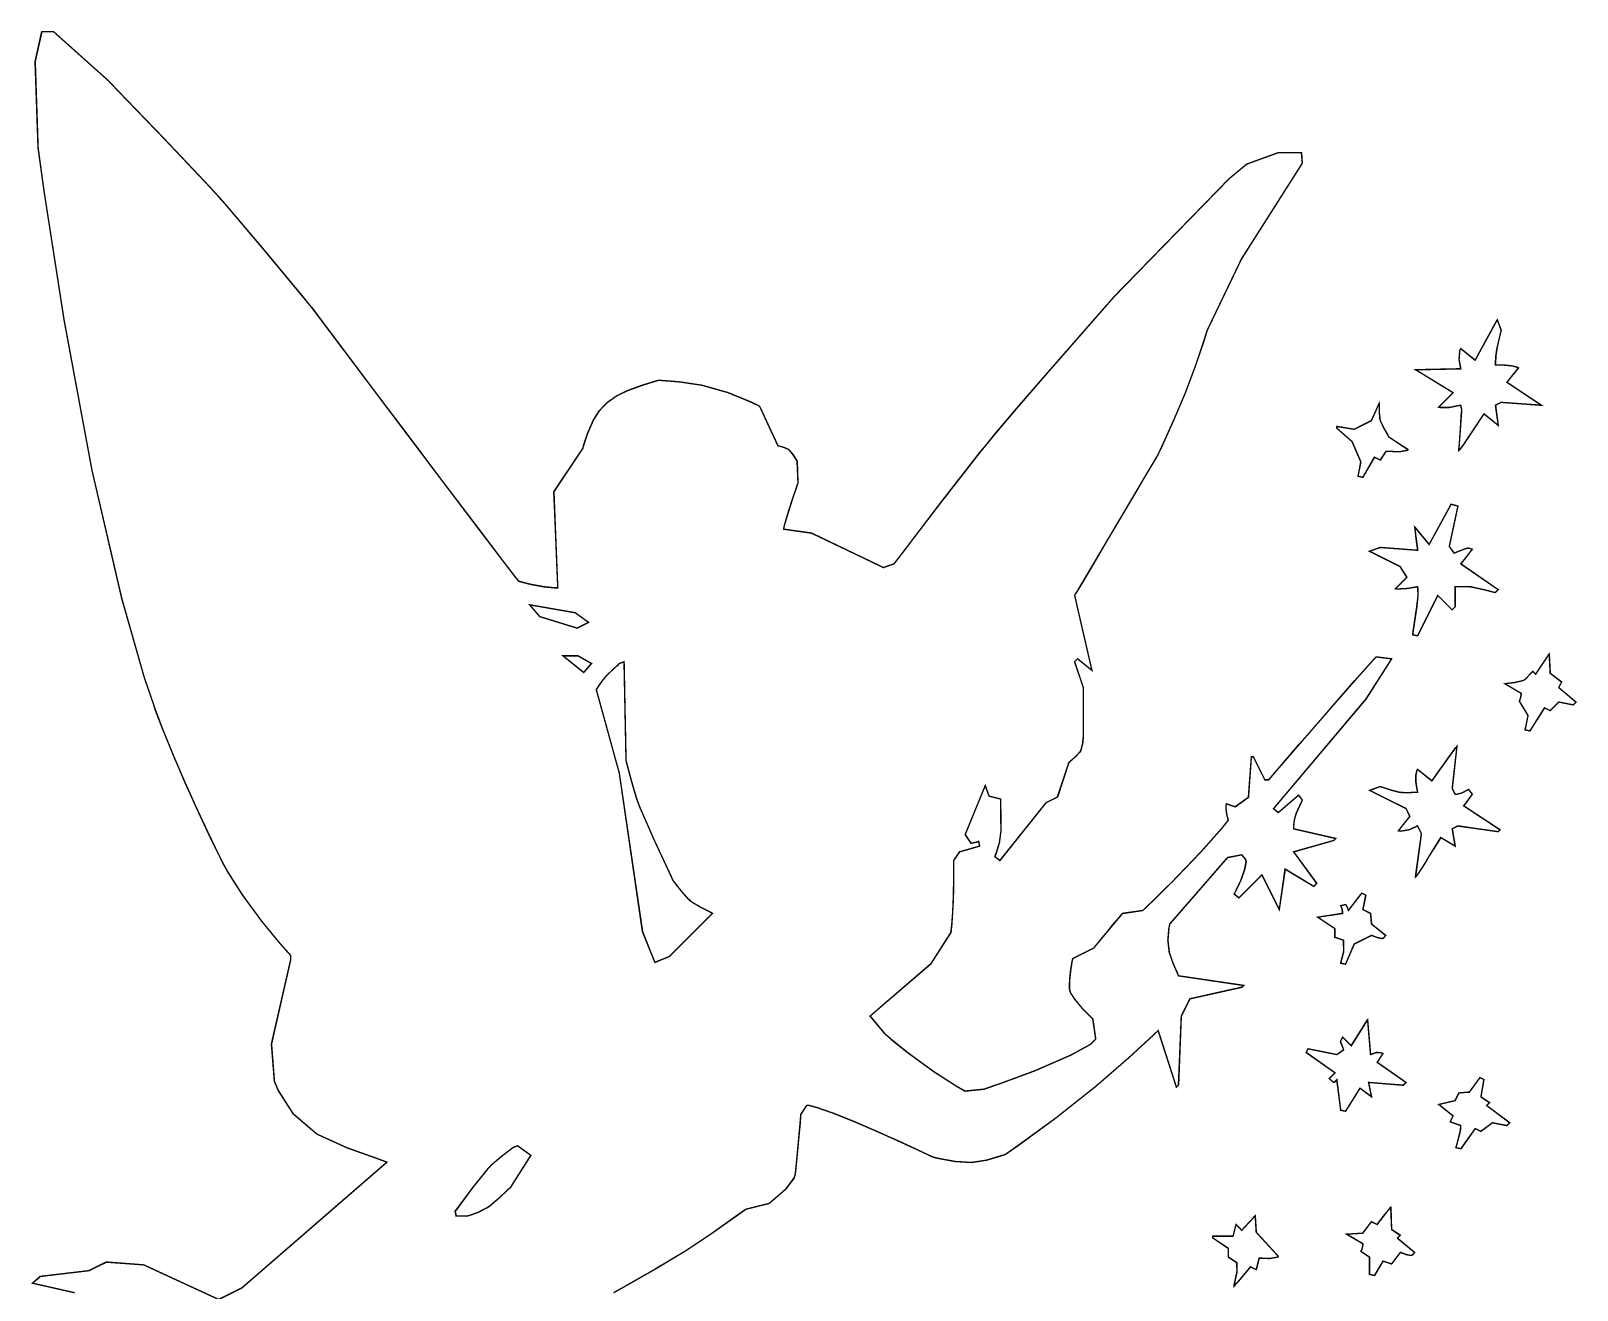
# Model space of a CAD drawing. Extents: x 4.03 to 8.46, y 3.17 to 10.17.
# Drawn here: x 4.029 to 8.461, y 6.561 to 10.171 of the extents above; entities that cross this region are included whole.
import ezdxf

# ---------------------------------------------------------------- set-up
doc = ezdxf.new("R2010")
doc.units = 0
doc.layers.get('0').update_dxf_attribs({"linetype": 'CONTINUOUS'})

msp = doc.modelspace()

# ---------------------------------------------------------------- linework, layer by layer
at = {"color": 0, "const_width": 0.00394}
msp.add_lwpolyline([(4.15446, 6.55382), (4.03331, 6.58132), (4.05533, 6.60064), (4.19575, 6.61714), (4.24533, 6.64193), (4.35271, 6.63363), (4.56749, 6.53456), (4.63357, 6.5676), (5.04943, 6.92822), (5.021, 6.93875), (4.93533, 6.96924), (4.84858, 7.00868), (4.78168, 7.06575), (4.73779, 7.13482), (4.72721, 7.1595), (4.71897, 7.26688), (4.77403, 7.50911), (4.77403, 7.52012), (4.76519, 7.53022), (4.73867, 7.56039), (4.69075, 7.6186), (4.63553, 7.69433), (4.59169, 7.7634), (4.5785, 7.78717), (4.5785, 7.78717), (4.5726, 7.79904), (4.55658, 7.83182), (4.53282, 7.88151), (4.50364, 7.94407), (4.4714, 8.01535), (4.43853, 8.09142), (4.40733, 8.16812), (4.38661, 8.22299), (4.38026, 8.24143), (4.35449, 8.31592), (4.28965, 8.54368), (4.20421, 8.91097), (4.12418, 9.34201), (4.06662, 9.71186), (4.04981, 9.83544), (4.04156, 10.0832), (4.06082, 10.1686), (4.06082, 10.1686), (4.09386, 10.1686), (4.25082, 10.0282), (4.27436, 10.0034), (4.4089, 9.86404), (4.54194, 9.72331), (4.56478, 9.69781), (4.58529, 9.67492), (4.69797, 9.54178), (4.80925, 9.4075), (4.8291, 9.38396), (4.83404, 9.37739), (4.85792, 9.34565), (4.92215, 9.26025), (5.01058, 9.14279), (5.11208, 9.00803), (5.2156, 8.87088), (5.30994, 8.74621), (5.384, 8.64893), (5.41575, 8.60742), (5.42665, 8.59381), (5.42665, 8.59381), (5.43674, 8.59082), (5.46306, 8.58421), (5.49935, 8.57758), (5.52946, 8.57454), (5.53956, 8.57454), (5.53922, 8.57915), (5.53733, 8.62532), (5.53358, 8.71907), (5.53006, 8.8094), (5.52854, 8.84983), (5.52854, 8.84983), (5.61117, 8.97374), (5.61436, 8.98497), (5.62549, 9.01818), (5.64117, 9.05404), (5.65935, 9.08268), (5.68126, 9.10568), (5.70796, 9.12435), (5.74061, 9.14025), (5.78049, 9.15468), (5.81657, 9.16581), (5.82867, 9.16922), (5.84364, 9.16818), (5.88857, 9.16461), (5.95296, 9.15494), (6.02746, 9.1339), (6.09586, 9.1059), (6.11783, 9.09489), (6.17014, 8.98199), (6.17242, 8.98118), (6.18576, 8.97743), (6.19851, 8.97244), (6.20047, 8.97097), (6.2029, 8.96912), (6.21376, 8.95546), (6.22331, 8.94043), (6.22521, 8.93793), (6.22797, 8.87463), (6.22797, 8.87463), (6.22265, 8.85969), (6.21035, 8.82383), (6.19656, 8.78033), (6.18858, 8.75206), (6.18668, 8.74246), (6.26654, 8.73144), (6.47304, 8.63238), (6.50336, 8.64339), (6.52339, 8.66922), (6.6359, 8.81629), (6.74972, 8.96224), (6.77046, 8.98753), (6.79161, 9.0134), (6.8565, 9.09006), (6.95096, 9.19917), (7.04601, 9.30778), (7.11208, 9.3834), (7.13396, 9.40875), (7.46436, 9.74735), (7.51394, 9.78863), (7.60482, 9.82167), (7.6709, 9.82167), (7.67367, 9.79139), (7.50017, 9.51882), (7.40104, 9.31239), (7.39301, 9.28711), (7.36774, 9.21149), (7.338, 9.13206), (7.30464, 9.05404), (7.27171, 8.98144), (7.26064, 8.95725), (7.26064, 8.95725), (7.25097, 8.94097), (7.22542, 8.89785), (7.18907, 8.83632), (7.14686, 8.76497), (7.10389, 8.69243), (7.06526, 8.62711), (7.03597, 8.57764), (7.02479, 8.55881), (7.02106, 8.55251), (7.07058, 8.33778), (7.02929, 8.37082), (7.02106, 8.36257), (7.04585, 8.28825), (7.04585, 8.14785), (7.04551, 8.14469), (7.04346, 8.12668), (7.03901, 8.10938), (7.03754, 8.10656), (7.03586, 8.10346), (7.02225, 8.08914), (7.00694, 8.07601), (7.0045, 8.07351), (6.97146, 7.97439), (6.93842, 7.95785), (6.80626, 7.79269), (6.79249, 7.80371), (6.79639, 7.81347), (6.80544, 7.84386), (6.81, 7.87831), (6.8099, 7.91672), (6.80903, 7.95583), (6.80903, 7.96886), (6.77599, 7.97715), (6.76492, 8.00743), (6.70714, 7.86703), (6.72364, 7.84224), (6.72364, 7.84224), (6.73107, 7.84321), (6.74328, 7.84657), (6.74567, 7.84776), (6.74843, 7.83399), (6.6906, 7.81743), (6.6741, 7.79269), (6.6741, 7.79269), (6.67415, 7.78635), (6.67421, 7.76904), (6.67415, 7.74349), (6.67378, 7.7124), (6.6729, 7.67844), (6.67139, 7.64432), (6.66906, 7.61268), (6.66689, 7.59278), (6.66581, 7.58621), (6.60796, 7.49533), (6.43451, 7.34668), (6.47581, 7.29715), (6.47581, 7.29715), (6.49447, 7.28108), (6.54486, 7.24046), (6.61854, 7.1869), (6.68435, 7.14458), (6.70714, 7.13194), (6.76221, 7.13747), (6.76764, 7.1396), (6.81315, 7.15528), (6.90836, 7.1906), (7.01036, 7.23508), (7.06717, 7.26617), (7.0816, 7.2806), (7.07335, 7.33843), (7.07335, 7.33843), (7.06418, 7.34706), (7.04346, 7.36828), (7.02115, 7.39524), (7.00917, 7.41417), (7.00726, 7.42101), (7.00662, 7.42324), (7.00635, 7.43306), (7.00732, 7.4541), (7.01031, 7.48133), (7.014, 7.50435), (7.01551, 7.51187), (7.07611, 7.54215), (7.07611, 7.54215), (7.07943, 7.54617), (7.08822, 7.55675), (7.10075, 7.57183), (7.11529, 7.58931), (7.13004, 7.6071), (7.14339, 7.62304), (7.15354, 7.63519), (7.15739, 7.63981), (7.15875, 7.64128), (7.21653, 7.64953), (7.21653, 7.64953), (7.24121, 7.67301), (7.30285, 7.73372), (7.3826, 7.817), (7.44276, 7.88476), (7.46164, 7.90831), (7.46164, 7.90831), (7.46018, 7.91282), (7.45736, 7.92426), (7.45524, 7.9394), (7.45535, 7.95133), (7.45611, 7.95514), (7.4809, 7.94683), (7.51947, 7.97439), (7.52772, 8.09), (7.53321, 8.09), (7.56629, 8.02393), (7.57726, 8.02393), (7.57726, 8.02393), (7.58914, 8.03776), (7.62076, 8.07437), (7.66607, 8.12674), (7.71903, 8.18772), (7.77354, 8.25028), (7.82351, 8.30729), (7.8629, 8.35167), (7.87972, 8.37039), (7.88569, 8.37631), (7.92974, 8.37082), (7.85542, 8.25521), (7.59104, 7.94135), (7.60482, 7.93033), (7.66265, 7.97988), (7.67367, 7.96615), (7.67128, 7.96067), (7.66357, 7.94444), (7.65571, 7.92708), (7.65067, 7.90858), (7.64887, 7.88981), (7.64887, 7.88351), (7.77001, 7.85601), (7.76454, 7.85047), (7.64887, 7.81743), (7.71496, 7.72661), (7.70671, 7.71838), (7.62408, 7.7679), (7.60758, 7.65229), (7.558, 7.75142), (7.49192, 7.68533), (7.47814, 7.69635), (7.47814, 7.69635), (7.48438, 7.70811), (7.49767, 7.73589), (7.50939, 7.76872), (7.51297, 7.78944), (7.51118, 7.79542), (7.51079, 7.79671), (7.50097, 7.80817), (7.50017, 7.80919), (7.45888, 7.80094), (7.29368, 7.611), (7.29135, 7.59961), (7.28814, 7.56451), (7.2921, 7.52994), (7.303, 7.49881), (7.31472, 7.47151), (7.31842, 7.46229), (7.50569, 7.43479), (7.50017, 7.42925), (7.35146, 7.39626), (7.32671, 7.34668), (7.31842, 7.14849), (7.31293, 7.14296), (7.26064, 7.30539), (7.23975, 7.28575), (7.17637, 7.22754), (7.08171, 7.14535), (6.96701, 7.05447), (6.85932, 6.97558), (6.82275, 6.95025), (6.80935, 6.94581), (6.76882, 6.93386), (6.72542, 6.92714), (6.6791, 6.9299), (6.63183, 6.93858), (6.61626, 6.942), (6.61626, 6.942), (6.60275, 6.9484), (6.56679, 6.96528), (6.51503, 6.98904), (6.4541, 7.01633), (6.39074, 7.04368), (6.3316, 7.06743), (6.28336, 7.08431), (6.26042, 7.09065), (6.25276, 7.09065), (6.23622, 7.06586), (6.23622, 7.06586), (6.23557, 7.05865), (6.23389, 7.03956), (6.23144, 7.01247), (6.22863, 6.98122), (6.22569, 6.94976), (6.22304, 6.92188), (6.22092, 6.90147), (6.22017, 6.89382), (6.21972, 6.89242), (6.21685, 6.88363), (6.19194, 6.84972), (6.15446, 6.81771), (6.14535, 6.80985), (6.07926, 6.79335), (6.05469, 6.77582), (5.98063, 6.72364), (5.90332, 6.67231), (5.81901, 6.62164), (5.72928, 6.57064), (5.69928, 6.55382)], dxfattribs=at)
at = {"color": 0}
msp.add_lwpolyline([(4.15446, 6.55382), (4.03331, 6.58132), (4.05533, 6.60064), (4.19575, 6.61714), (4.24533, 6.64193), (4.35271, 6.63363), (4.56749, 6.53456), (4.63357, 6.5676), (5.04943, 6.92822), (5.021, 6.93875), (4.93533, 6.96924), (4.84858, 7.00868), (4.78168, 7.06575), (4.73779, 7.13482), (4.72721, 7.1595), (4.71897, 7.26688), (4.77403, 7.50911), (4.77403, 7.52012), (4.76519, 7.53022), (4.73867, 7.56039), (4.69075, 7.6186), (4.63553, 7.69433), (4.59169, 7.7634), (4.5785, 7.78717), (4.5785, 7.78717), (4.5726, 7.79904), (4.55658, 7.83182), (4.53282, 7.88151), (4.50364, 7.94407), (4.4714, 8.01535), (4.43853, 8.09142), (4.40733, 8.16812), (4.38661, 8.22299), (4.38026, 8.24143), (4.35449, 8.31592), (4.28965, 8.54368), (4.20421, 8.91097), (4.12418, 9.34201), (4.06662, 9.71186), (4.04981, 9.83544), (4.04156, 10.0832), (4.06082, 10.1686), (4.06082, 10.1686), (4.09386, 10.1686), (4.25082, 10.0282), (4.27436, 10.0034), (4.4089, 9.86404), (4.54194, 9.72331), (4.56478, 9.69781), (4.58529, 9.67492), (4.69797, 9.54178), (4.80925, 9.4075), (4.8291, 9.38396), (4.83404, 9.37739), (4.85792, 9.34565), (4.92215, 9.26025), (5.01058, 9.14279), (5.11208, 9.00803), (5.2156, 8.87088), (5.30994, 8.74621), (5.384, 8.64893), (5.41575, 8.60742), (5.42665, 8.59381), (5.42665, 8.59381), (5.43674, 8.59082), (5.46306, 8.58421), (5.49935, 8.57758), (5.52946, 8.57454), (5.53956, 8.57454), (5.53922, 8.57915), (5.53733, 8.62532), (5.53358, 8.71907), (5.53006, 8.8094), (5.52854, 8.84983), (5.52854, 8.84983), (5.61117, 8.97374), (5.61436, 8.98497), (5.62549, 9.01818), (5.64117, 9.05404), (5.65935, 9.08268), (5.68126, 9.10568), (5.70796, 9.12435), (5.74061, 9.14025), (5.78049, 9.15468), (5.81657, 9.16581), (5.82867, 9.16922), (5.84364, 9.16818), (5.88857, 9.16461), (5.95296, 9.15494), (6.02746, 9.1339), (6.09586, 9.1059), (6.11783, 9.09489), (6.17014, 8.98199), (6.17242, 8.98118), (6.18576, 8.97743), (6.19851, 8.97244), (6.20047, 8.97097), (6.2029, 8.96912), (6.21376, 8.95546), (6.22331, 8.94043), (6.22521, 8.93793), (6.22797, 8.87463), (6.22797, 8.87463), (6.22265, 8.85969), (6.21035, 8.82383), (6.19656, 8.78033), (6.18858, 8.75206), (6.18668, 8.74246), (6.26654, 8.73144), (6.47304, 8.63238), (6.50336, 8.64339), (6.52339, 8.66922), (6.6359, 8.81629), (6.74972, 8.96224), (6.77046, 8.98753), (6.79161, 9.0134), (6.8565, 9.09006), (6.95096, 9.19917), (7.04601, 9.30778), (7.11208, 9.3834), (7.13396, 9.40875), (7.46436, 9.74735), (7.51394, 9.78863), (7.60482, 9.82167), (7.6709, 9.82167), (7.67367, 9.79139), (7.50017, 9.51882), (7.40104, 9.31239), (7.39301, 9.28711), (7.36774, 9.21149), (7.338, 9.13206), (7.30464, 9.05404), (7.27171, 8.98144), (7.26064, 8.95725), (7.26064, 8.95725), (7.25097, 8.94097), (7.22542, 8.89785), (7.18907, 8.83632), (7.14686, 8.76497), (7.10389, 8.69243), (7.06526, 8.62711), (7.03597, 8.57764), (7.02479, 8.55881), (7.02106, 8.55251), (7.07058, 8.33778), (7.02929, 8.37082), (7.02106, 8.36257), (7.04585, 8.28825), (7.04585, 8.14785), (7.04551, 8.14469), (7.04346, 8.12668), (7.03901, 8.10938), (7.03754, 8.10656), (7.03586, 8.10346), (7.02225, 8.08914), (7.00694, 8.07601), (7.0045, 8.07351), (6.97146, 7.97439), (6.93842, 7.95785), (6.80626, 7.79269), (6.79249, 7.80371), (6.79639, 7.81347), (6.80544, 7.84386), (6.81, 7.87831), (6.8099, 7.91672), (6.80903, 7.95583), (6.80903, 7.96886), (6.77599, 7.97715), (6.76492, 8.00743), (6.70714, 7.86703), (6.72364, 7.84224), (6.72364, 7.84224), (6.73107, 7.84321), (6.74328, 7.84657), (6.74567, 7.84776), (6.74843, 7.83399), (6.6906, 7.81743), (6.6741, 7.79269), (6.6741, 7.79269), (6.67415, 7.78635), (6.67421, 7.76904), (6.67415, 7.74349), (6.67378, 7.7124), (6.6729, 7.67844), (6.67139, 7.64432), (6.66906, 7.61268), (6.66689, 7.59278), (6.66581, 7.58621), (6.60796, 7.49533), (6.43451, 7.34668), (6.47581, 7.29715), (6.47581, 7.29715), (6.49447, 7.28108), (6.54486, 7.24046), (6.61854, 7.1869), (6.68435, 7.14458), (6.70714, 7.13194), (6.76221, 7.13747), (6.76764, 7.1396), (6.81315, 7.15528), (6.90836, 7.1906), (7.01036, 7.23508), (7.06717, 7.26617), (7.0816, 7.2806), (7.07335, 7.33843), (7.07335, 7.33843), (7.06418, 7.34706), (7.04346, 7.36828), (7.02115, 7.39524), (7.00917, 7.41417), (7.00726, 7.42101), (7.00662, 7.42324), (7.00635, 7.43306), (7.00732, 7.4541), (7.01031, 7.48133), (7.014, 7.50435), (7.01551, 7.51187), (7.07611, 7.54215), (7.07611, 7.54215), (7.07943, 7.54617), (7.08822, 7.55675), (7.10075, 7.57183), (7.11529, 7.58931), (7.13004, 7.6071), (7.14339, 7.62304), (7.15354, 7.63519), (7.15739, 7.63981), (7.15875, 7.64128), (7.21653, 7.64953), (7.21653, 7.64953), (7.24121, 7.67301), (7.30285, 7.73372), (7.3826, 7.817), (7.44276, 7.88476), (7.46164, 7.90831), (7.46164, 7.90831), (7.46018, 7.91282), (7.45736, 7.92426), (7.45524, 7.9394), (7.45535, 7.95133), (7.45611, 7.95514), (7.4809, 7.94683), (7.51947, 7.97439), (7.52772, 8.09), (7.53321, 8.09), (7.56629, 8.02393), (7.57726, 8.02393), (7.57726, 8.02393), (7.58914, 8.03776), (7.62076, 8.07437), (7.66607, 8.12674), (7.71903, 8.18772), (7.77354, 8.25028), (7.82351, 8.30729), (7.8629, 8.35167), (7.87972, 8.37039), (7.88569, 8.37631), (7.92974, 8.37082), (7.85542, 8.25521), (7.59104, 7.94135), (7.60482, 7.93033), (7.66265, 7.97988), (7.67367, 7.96615), (7.67128, 7.96067), (7.66357, 7.94444), (7.65571, 7.92708), (7.65067, 7.90858), (7.64887, 7.88981), (7.64887, 7.88351), (7.77001, 7.85601), (7.76454, 7.85047), (7.64887, 7.81743), (7.71496, 7.72661), (7.70671, 7.71838), (7.62408, 7.7679), (7.60758, 7.65229), (7.558, 7.75142), (7.49192, 7.68533), (7.47814, 7.69635), (7.47814, 7.69635), (7.48438, 7.70811), (7.49767, 7.73589), (7.50939, 7.76872), (7.51297, 7.78944), (7.51118, 7.79542), (7.51079, 7.79671), (7.50097, 7.80817), (7.50017, 7.80919), (7.45888, 7.80094), (7.29368, 7.611), (7.29135, 7.59961), (7.28814, 7.56451), (7.2921, 7.52994), (7.303, 7.49881), (7.31472, 7.47151), (7.31842, 7.46229), (7.50569, 7.43479), (7.50017, 7.42925), (7.35146, 7.39626), (7.32671, 7.34668), (7.31842, 7.14849), (7.31293, 7.14296), (7.26064, 7.30539), (7.23975, 7.28575), (7.17637, 7.22754), (7.08171, 7.14535), (6.96701, 7.05447), (6.85932, 6.97558), (6.82275, 6.95025), (6.80935, 6.94581), (6.76882, 6.93386), (6.72542, 6.92714), (6.6791, 6.9299), (6.63183, 6.93858), (6.61626, 6.942), (6.61626, 6.942), (6.60275, 6.9484), (6.56679, 6.96528), (6.51503, 6.98904), (6.4541, 7.01633), (6.39074, 7.04368), (6.3316, 7.06743), (6.28336, 7.08431), (6.26042, 7.09065), (6.25276, 7.09065), (6.23622, 7.06586), (6.23622, 7.06586), (6.23557, 7.05865), (6.23389, 7.03956), (6.23144, 7.01247), (6.22863, 6.98122), (6.22569, 6.94976), (6.22304, 6.92188), (6.22092, 6.90147), (6.22017, 6.89382), (6.21972, 6.89242), (6.21685, 6.88363), (6.19194, 6.84972), (6.15446, 6.81771), (6.14535, 6.80985), (6.07926, 6.79335), (6.05469, 6.77582), (5.98063, 6.72364), (5.90332, 6.67231), (5.81901, 6.62164), (5.72928, 6.57064), (5.69928, 6.55382)], dxfattribs=at)
at = {"color": 0, "const_width": 0.00394}
for points in [[(8.23264, 9.34267), (8.24365, 9.31239), (8.24197, 9.30479), (8.23649, 9.2819), (8.23133, 9.25956), (8.22819, 9.23882), (8.22715, 9.21967), (8.22715, 9.21326), (8.22715, 9.21326), (8.23465, 9.21337), (8.25271, 9.21289), (8.27453, 9.2105), (8.28896, 9.20714), (8.29324, 9.20497), (8.26019, 9.16368), (8.35932, 9.0976), (8.24365, 9.1059), (8.22715, 9.0976), (8.2354, 9.03982), (8.19412, 9.07286), (8.15886, 9.01997), (8.14122, 8.99354), (8.14122, 8.99354), (8.13601, 8.98508), (8.12528, 8.97108), (8.1225, 8.96826), (8.12261, 8.97021), (8.12397, 8.98958), (8.12679, 9.02897), (8.1295, 9.06689), (8.13075, 9.08388), (8.13075, 9.08388), (8.13069, 9.08496), (8.12819, 9.09657), (8.12804, 9.0976), (8.12017, 9.09631), (8.09392, 9.09104), (8.0709, 9.09088), (8.06467, 9.09213), (8.10601, 9.1334), (7.99858, 9.19949), (8.12804, 9.20226), (8.12756, 9.20611), (8.1231, 9.22851), (8.12522, 9.25444), (8.12804, 9.26004), (8.16932, 9.227), (8.23264, 9.34267)], [(7.89393, 9.10314), (7.89415, 9.09967), (7.89426, 9.07958), (7.89578, 9.05974), (7.89671, 9.05632), (7.89774, 9.05231), (7.90788, 9.03114), (7.9196, 9.01053), (7.9215, 9.00678), (7.97657, 8.97097), (7.9739, 8.96838), (7.9521, 8.96436), (7.92296, 8.9655), (7.91325, 8.9655), (7.89671, 8.94069), (7.88021, 8.94894), (7.84717, 8.89117), (7.83339, 8.89388), (7.84164, 8.93522), (7.81685, 8.993), (7.77279, 9.03157), (7.77279, 9.03706), (7.82238, 9.02881), (7.8719, 9.0536), (7.89393, 9.10314)], [(8.10047, 8.81407), (8.11974, 8.80854), (8.095, 8.69293), (8.10872, 8.67367), (8.13629, 8.68468), (8.13894, 8.68576), (8.14849, 8.68837), (8.15826, 8.68608), (8.16108, 8.68468), (8.12804, 8.64339), (8.2354, 8.56907), (8.22715, 8.56076), (8.22157, 8.56201), (8.19011, 8.56999), (8.15847, 8.57671), (8.15283, 8.57731), (8.14974, 8.57769), (8.12104, 8.57731), (8.11149, 8.57731), (8.11149, 8.51947), (8.10325, 8.51124), (8.06196, 8.55251), (8.00413, 8.4369), (7.99035, 8.43967), (7.99175, 8.45042), (7.99658, 8.48247), (8.00222, 8.52061), (8.00538, 8.55274), (8.00532, 8.57135), (8.00413, 8.57731), (8.00146, 8.57687), (7.97553, 8.57254), (7.94542, 8.57086), (7.94075, 8.57178), (7.97379, 8.60482), (7.95454, 8.6351), (7.86643, 8.67914), (7.89671, 8.69015), (8.00413, 8.68192), (8.00413, 8.68837), (8.00142, 8.70757), (7.99681, 8.74143), (7.99582, 8.74799), (8.03717, 8.69846), (8.10047, 8.81407)], [(5.45871, 8.52567), (5.48725, 8.49197), (5.59462, 8.45893), (5.62765, 8.47542), (5.58914, 8.50299), (5.45871, 8.52567)], [(5.55447, 8.37939), (5.61404, 8.33165), (5.63639, 8.35736), (5.59739, 8.37907), (5.55447, 8.37939)], [(8.38135, 8.3846), (8.38411, 8.32954), (8.41715, 8.30474), (8.4089, 8.28825), (8.45844, 8.24696), (8.45019, 8.23867), (8.4089, 8.24696), (8.38411, 8.22217), (8.36757, 8.23042), (8.32628, 8.16433), (8.3125, 8.1671), (8.32081, 8.20839), (8.29601, 8.24968), (8.29601, 8.24968), (8.29872, 8.25732), (8.30149, 8.26812), (8.30149, 8.27171), (8.25467, 8.29926), (8.25879, 8.30013), (8.28282, 8.30306), (8.30604, 8.30832), (8.30979, 8.31028), (8.31207, 8.31153), (8.33262, 8.33317), (8.33453, 8.33501), (8.34283, 8.32676), (8.38135, 8.3846)], [(5.71576, 8.35704), (5.7105, 8.35215), (5.69467, 8.33757), (5.67936, 8.32264), (5.66575, 8.30643), (5.65349, 8.28874), (5.64968, 8.28271), (5.71576, 8.04318), (5.7819, 7.58897), (5.81765, 7.50087), (5.859, 7.51736), (5.98292, 7.64128), (5.97814, 7.64399), (5.95042, 7.65804), (5.92372, 7.67361), (5.91954, 7.67703), (5.9151, 7.68067), (5.89372, 7.70492), (5.87369, 7.73053), (5.87001, 7.73486), (5.86236, 7.75201), (5.81717, 7.84842), (5.77453, 7.94575), (5.76812, 7.96337), (5.76503, 7.9719), (5.75065, 8.02094), (5.73753, 8.07036), (5.73508, 8.079), (5.72954, 8.36257), (5.71576, 8.35704)], [(8.11703, 8.12028), (8.10325, 7.99918), (8.11149, 7.98264), (8.1166, 7.98264), (8.13194, 7.9866), (8.14606, 7.99447), (8.15007, 7.99642), (8.16108, 7.98264), (8.13629, 7.9496), (8.24094, 7.88081), (8.2354, 7.87528), (8.11974, 7.89176), (8.10325, 7.88351), (8.11149, 7.83399), (8.07021, 7.85878), (8.06862, 7.85628), (8.05143, 7.82829), (8.04953, 7.82519), (8.04953, 7.82519), (8.04699, 7.82118), (8.04144, 7.81213), (8.03581, 7.80296), (8.03315, 7.79861), (8.03304, 7.79833), (8.03271, 7.7979), (8.0286, 7.7909), (8.01926, 7.77539), (8.00814, 7.75825), (8.00114, 7.74849), (7.99858, 7.74588), (8.01514, 7.86979), (8.00413, 7.89176), (8.00017, 7.89019), (7.97965, 7.88075), (7.95508, 7.87685), (7.94906, 7.87804), (7.9821, 7.91932), (7.97108, 7.94135), (7.86643, 7.99365), (7.89671, 8.00467), (7.90104, 8.00347), (7.9254, 7.99556), (7.95003, 7.98882), (7.95454, 7.98817), (7.95817, 7.98768), (7.97922, 7.98742), (7.99789, 7.98817), (8.00413, 7.98817), (8.00379, 7.99143), (8.00201, 8.00103), (7.99951, 8.01801), (7.99935, 8.03663), (8.00211, 8.05024), (8.00413, 8.05419), (8.04542, 8.02115), (8.04542, 8.02115), (8.04833, 8.02533), (8.05615, 8.03629), (8.06728, 8.05181), (8.08014, 8.06967), (8.0931, 8.08768), (8.1046, 8.10363), (8.11313, 8.11524), (8.11626, 8.11957), (8.11703, 8.12028)], [(7.8444, 7.69906), (7.85542, 7.69358), (7.84717, 7.65229), (7.86919, 7.64128), (7.8719, 7.611), (7.91325, 7.57796), (7.9126, 7.57736), (7.90576, 7.56993), (7.90494, 7.56967), (7.90246, 7.56901), (7.88846, 7.57189), (7.87435, 7.57736), (7.8719, 7.57796), (7.82238, 7.55317), (7.79758, 7.49533), (7.78381, 7.4981), (7.7844, 7.5006), (7.79172, 7.52865), (7.79204, 7.53114), (7.79232, 7.53364), (7.79204, 7.55658), (7.79204, 7.56418), (7.76731, 7.57243), (7.76731, 7.59722), (7.71772, 7.63026), (7.78933, 7.64128), (7.78933, 7.64421), (7.78819, 7.653), (7.78489, 7.66114), (7.78381, 7.66331), (7.78483, 7.66351), (7.7966, 7.66656), (7.79758, 7.66607), (7.79883, 7.66547), (7.80263, 7.65875), (7.80518, 7.65076), (7.80583, 7.64953), (7.8444, 7.69906)], [(7.86089, 7.33567), (7.86919, 7.23654), (7.87289, 7.23779), (7.88656, 7.24283), (7.90093, 7.24132), (7.90494, 7.23931), (7.88846, 7.21451), (7.97108, 7.15674), (7.96278, 7.14849), (7.86367, 7.15674), (7.8719, 7.11546), (7.83886, 7.14019), (7.79758, 7.07417), (7.78381, 7.07688), (7.77279, 7.16499), (7.77214, 7.16439), (7.7654, 7.15679), (7.76454, 7.15674), (7.76318, 7.15668), (7.75179, 7.16694), (7.75076, 7.16775), (7.76731, 7.18425), (7.68468, 7.24208), (7.69015, 7.2531), (7.77279, 7.23654), (7.79204, 7.25032), (7.79139, 7.25222), (7.78364, 7.27317), (7.78381, 7.27513), (7.78386, 7.27604), (7.7889, 7.28532), (7.78933, 7.28614), (7.81413, 7.26133), (7.86089, 7.33567)], [(8.18311, 7.17051), (8.19412, 7.16499), (8.18587, 7.11546), (8.21061, 7.0989), (8.20236, 7.09065), (8.26844, 7.04113), (8.26019, 7.03282), (8.21892, 7.04113), (8.18587, 7.01633), (8.16932, 7.02458), (8.12804, 6.96674), (8.11426, 6.96951), (8.11426, 6.96951), (8.11578, 6.97532), (8.11914, 6.98817), (8.12267, 7.00151), (8.1244, 7.00808), (8.12457, 7.00874), (8.12532, 7.01172), (8.12744, 7.02094), (8.12804, 7.02989), (8.12804, 7.03282), (8.09771, 7.04383), (8.10601, 7.06039), (8.06467, 7.09343), (8.11149, 7.10444), (8.1225, 7.12646), (8.15283, 7.12918), (8.18311, 7.17051)], [(5.41015, 6.96951), (5.40539, 6.9656), (5.37776, 6.94412), (5.35107, 6.92165), (5.34679, 6.91721), (5.33817, 6.90842), (5.29438, 6.85385), (5.25256, 6.79753), (5.2449, 6.78782), (5.24767, 6.77403), (5.25592, 6.77403), (5.27826, 6.77354), (5.28071, 6.77403), (5.28532, 6.77501), (5.31054, 6.78413), (5.33453, 6.79633), (5.33854, 6.79883), (5.34407, 6.80236), (5.3725, 6.82656), (5.39963, 6.85232), (5.40462, 6.85667), (5.46246, 6.94749), (5.42389, 6.97504), (5.41015, 6.96951)], [(7.92703, 6.79883), (7.92974, 6.73551), (7.95454, 6.71897), (7.94629, 6.71072), (7.99582, 6.66943), (7.99517, 6.66883), (7.98839, 6.66146), (7.98757, 6.66118), (7.98508, 6.66054), (7.97108, 6.66336), (7.95697, 6.66883), (7.95454, 6.66943), (7.92974, 6.63639), (7.90494, 6.64464), (7.88021, 6.60335), (7.86643, 6.60612), (7.86643, 6.65565), (7.84164, 6.67219), (7.84261, 6.67426), (7.84592, 6.68201), (7.84717, 6.69119), (7.84717, 6.69422), (7.80035, 6.72174), (7.84717, 6.7245), (7.8719, 6.75754), (7.88846, 6.74929), (7.88846, 6.74929), (7.89404, 6.75667), (7.90657, 6.773), (7.91971, 6.78988), (7.92626, 6.79812), (7.92703, 6.79883)], [(7.53874, 6.77403), (7.5415, 6.72726), (7.60482, 6.65842), (7.60221, 6.65582), (7.58029, 6.65181), (7.55735, 6.65294), (7.54975, 6.65294), (7.5415, 6.6199), (7.52496, 6.62815), (7.52496, 6.62815), (7.51904, 6.62099), (7.50538, 6.60444), (7.48975, 6.58599), (7.48068, 6.57563), (7.47814, 6.57308), (7.47874, 6.57617), (7.48611, 6.61128), (7.48643, 6.61436), (7.4866, 6.61626), (7.48643, 6.63346), (7.48643, 6.63917), (7.46164, 6.65565), (7.46164, 6.68044), (7.41758, 6.71072), (7.41758, 6.71625), (7.47542, 6.71625), (7.48367, 6.74929), (7.50017, 6.73275), (7.50017, 6.73275), (7.50581, 6.73888), (7.51844, 6.75244), (7.53157, 6.7665), (7.53803, 6.77339), (7.53874, 6.77403)]]:
    msp.add_lwpolyline(points, close=True, dxfattribs=at)
at = {"color": 0}
for points in [[(8.23264, 9.34267), (8.24365, 9.31239), (8.24197, 9.30479), (8.23649, 9.2819), (8.23133, 9.25956), (8.22819, 9.23882), (8.22715, 9.21967), (8.22715, 9.21326), (8.22715, 9.21326), (8.23465, 9.21337), (8.25271, 9.21289), (8.27453, 9.2105), (8.28896, 9.20714), (8.29324, 9.20497), (8.26019, 9.16368), (8.35932, 9.0976), (8.24365, 9.1059), (8.22715, 9.0976), (8.2354, 9.03982), (8.19412, 9.07286), (8.15886, 9.01997), (8.14122, 8.99354), (8.14122, 8.99354), (8.13601, 8.98508), (8.12528, 8.97108), (8.1225, 8.96826), (8.12261, 8.97021), (8.12397, 8.98958), (8.12679, 9.02897), (8.1295, 9.06689), (8.13075, 9.08388), (8.13075, 9.08388), (8.13069, 9.08496), (8.12819, 9.09657), (8.12804, 9.0976), (8.12017, 9.09631), (8.09392, 9.09104), (8.0709, 9.09088), (8.06467, 9.09213), (8.10601, 9.1334), (7.99858, 9.19949), (8.12804, 9.20226), (8.12756, 9.20611), (8.1231, 9.22851), (8.12522, 9.25444), (8.12804, 9.26004), (8.16932, 9.227), (8.23264, 9.34267)], [(7.89393, 9.10314), (7.89415, 9.09967), (7.89426, 9.07958), (7.89578, 9.05974), (7.89671, 9.05632), (7.89774, 9.05231), (7.90788, 9.03114), (7.9196, 9.01053), (7.9215, 9.00678), (7.97657, 8.97097), (7.9739, 8.96838), (7.9521, 8.96436), (7.92296, 8.9655), (7.91325, 8.9655), (7.89671, 8.94069), (7.88021, 8.94894), (7.84717, 8.89117), (7.83339, 8.89388), (7.84164, 8.93522), (7.81685, 8.993), (7.77279, 9.03157), (7.77279, 9.03706), (7.82238, 9.02881), (7.8719, 9.0536), (7.89393, 9.10314)], [(8.10047, 8.81407), (8.11974, 8.80854), (8.095, 8.69293), (8.10872, 8.67367), (8.13629, 8.68468), (8.13894, 8.68576), (8.14849, 8.68837), (8.15826, 8.68608), (8.16108, 8.68468), (8.12804, 8.64339), (8.2354, 8.56907), (8.22715, 8.56076), (8.22157, 8.56201), (8.19011, 8.56999), (8.15847, 8.57671), (8.15283, 8.57731), (8.14974, 8.57769), (8.12104, 8.57731), (8.11149, 8.57731), (8.11149, 8.51947), (8.10325, 8.51124), (8.06196, 8.55251), (8.00413, 8.4369), (7.99035, 8.43967), (7.99175, 8.45042), (7.99658, 8.48247), (8.00222, 8.52061), (8.00538, 8.55274), (8.00532, 8.57135), (8.00413, 8.57731), (8.00146, 8.57687), (7.97553, 8.57254), (7.94542, 8.57086), (7.94075, 8.57178), (7.97379, 8.60482), (7.95454, 8.6351), (7.86643, 8.67914), (7.89671, 8.69015), (8.00413, 8.68192), (8.00413, 8.68837), (8.00142, 8.70757), (7.99681, 8.74143), (7.99582, 8.74799), (8.03717, 8.69846), (8.10047, 8.81407)], [(5.45871, 8.52567), (5.48725, 8.49197), (5.59462, 8.45893), (5.62765, 8.47542), (5.58914, 8.50299), (5.45871, 8.52567)], [(5.55447, 8.37939), (5.61404, 8.33165), (5.63639, 8.35736), (5.59739, 8.37907), (5.55447, 8.37939)], [(8.38135, 8.3846), (8.38411, 8.32954), (8.41715, 8.30474), (8.4089, 8.28825), (8.45844, 8.24696), (8.45019, 8.23867), (8.4089, 8.24696), (8.38411, 8.22217), (8.36757, 8.23042), (8.32628, 8.16433), (8.3125, 8.1671), (8.32081, 8.20839), (8.29601, 8.24968), (8.29601, 8.24968), (8.29872, 8.25732), (8.30149, 8.26812), (8.30149, 8.27171), (8.25467, 8.29926), (8.25879, 8.30013), (8.28282, 8.30306), (8.30604, 8.30832), (8.30979, 8.31028), (8.31207, 8.31153), (8.33262, 8.33317), (8.33453, 8.33501), (8.34283, 8.32676), (8.38135, 8.3846)], [(5.71576, 8.35704), (5.7105, 8.35215), (5.69467, 8.33757), (5.67936, 8.32264), (5.66575, 8.30643), (5.65349, 8.28874), (5.64968, 8.28271), (5.71576, 8.04318), (5.7819, 7.58897), (5.81765, 7.50087), (5.859, 7.51736), (5.98292, 7.64128), (5.97814, 7.64399), (5.95042, 7.65804), (5.92372, 7.67361), (5.91954, 7.67703), (5.9151, 7.68067), (5.89372, 7.70492), (5.87369, 7.73053), (5.87001, 7.73486), (5.86236, 7.75201), (5.81717, 7.84842), (5.77453, 7.94575), (5.76812, 7.96337), (5.76503, 7.9719), (5.75065, 8.02094), (5.73753, 8.07036), (5.73508, 8.079), (5.72954, 8.36257), (5.71576, 8.35704)], [(8.11703, 8.12028), (8.10325, 7.99918), (8.11149, 7.98264), (8.1166, 7.98264), (8.13194, 7.9866), (8.14606, 7.99447), (8.15007, 7.99642), (8.16108, 7.98264), (8.13629, 7.9496), (8.24094, 7.88081), (8.2354, 7.87528), (8.11974, 7.89176), (8.10325, 7.88351), (8.11149, 7.83399), (8.07021, 7.85878), (8.06862, 7.85628), (8.05143, 7.82829), (8.04953, 7.82519), (8.04953, 7.82519), (8.04699, 7.82118), (8.04144, 7.81213), (8.03581, 7.80296), (8.03315, 7.79861), (8.03304, 7.79833), (8.03271, 7.7979), (8.0286, 7.7909), (8.01926, 7.77539), (8.00814, 7.75825), (8.00114, 7.74849), (7.99858, 7.74588), (8.01514, 7.86979), (8.00413, 7.89176), (8.00017, 7.89019), (7.97965, 7.88075), (7.95508, 7.87685), (7.94906, 7.87804), (7.9821, 7.91932), (7.97108, 7.94135), (7.86643, 7.99365), (7.89671, 8.00467), (7.90104, 8.00347), (7.9254, 7.99556), (7.95003, 7.98882), (7.95454, 7.98817), (7.95817, 7.98768), (7.97922, 7.98742), (7.99789, 7.98817), (8.00413, 7.98817), (8.00379, 7.99143), (8.00201, 8.00103), (7.99951, 8.01801), (7.99935, 8.03663), (8.00211, 8.05024), (8.00413, 8.05419), (8.04542, 8.02115), (8.04542, 8.02115), (8.04833, 8.02533), (8.05615, 8.03629), (8.06728, 8.05181), (8.08014, 8.06967), (8.0931, 8.08768), (8.1046, 8.10363), (8.11313, 8.11524), (8.11626, 8.11957), (8.11703, 8.12028)], [(7.8444, 7.69906), (7.85542, 7.69358), (7.84717, 7.65229), (7.86919, 7.64128), (7.8719, 7.611), (7.91325, 7.57796), (7.9126, 7.57736), (7.90576, 7.56993), (7.90494, 7.56967), (7.90246, 7.56901), (7.88846, 7.57189), (7.87435, 7.57736), (7.8719, 7.57796), (7.82238, 7.55317), (7.79758, 7.49533), (7.78381, 7.4981), (7.7844, 7.5006), (7.79172, 7.52865), (7.79204, 7.53114), (7.79232, 7.53364), (7.79204, 7.55658), (7.79204, 7.56418), (7.76731, 7.57243), (7.76731, 7.59722), (7.71772, 7.63026), (7.78933, 7.64128), (7.78933, 7.64421), (7.78819, 7.653), (7.78489, 7.66114), (7.78381, 7.66331), (7.78483, 7.66351), (7.7966, 7.66656), (7.79758, 7.66607), (7.79883, 7.66547), (7.80263, 7.65875), (7.80518, 7.65076), (7.80583, 7.64953), (7.8444, 7.69906)], [(7.86089, 7.33567), (7.86919, 7.23654), (7.87289, 7.23779), (7.88656, 7.24283), (7.90093, 7.24132), (7.90494, 7.23931), (7.88846, 7.21451), (7.97108, 7.15674), (7.96278, 7.14849), (7.86367, 7.15674), (7.8719, 7.11546), (7.83886, 7.14019), (7.79758, 7.07417), (7.78381, 7.07688), (7.77279, 7.16499), (7.77214, 7.16439), (7.7654, 7.15679), (7.76454, 7.15674), (7.76318, 7.15668), (7.75179, 7.16694), (7.75076, 7.16775), (7.76731, 7.18425), (7.68468, 7.24208), (7.69015, 7.2531), (7.77279, 7.23654), (7.79204, 7.25032), (7.79139, 7.25222), (7.78364, 7.27317), (7.78381, 7.27513), (7.78386, 7.27604), (7.7889, 7.28532), (7.78933, 7.28614), (7.81413, 7.26133), (7.86089, 7.33567)], [(8.18311, 7.17051), (8.19412, 7.16499), (8.18587, 7.11546), (8.21061, 7.0989), (8.20236, 7.09065), (8.26844, 7.04113), (8.26019, 7.03282), (8.21892, 7.04113), (8.18587, 7.01633), (8.16932, 7.02458), (8.12804, 6.96674), (8.11426, 6.96951), (8.11426, 6.96951), (8.11578, 6.97532), (8.11914, 6.98817), (8.12267, 7.00151), (8.1244, 7.00808), (8.12457, 7.00874), (8.12532, 7.01172), (8.12744, 7.02094), (8.12804, 7.02989), (8.12804, 7.03282), (8.09771, 7.04383), (8.10601, 7.06039), (8.06467, 7.09343), (8.11149, 7.10444), (8.1225, 7.12646), (8.15283, 7.12918), (8.18311, 7.17051)], [(5.41015, 6.96951), (5.40539, 6.9656), (5.37776, 6.94412), (5.35107, 6.92165), (5.34679, 6.91721), (5.33817, 6.90842), (5.29438, 6.85385), (5.25256, 6.79753), (5.2449, 6.78782), (5.24767, 6.77403), (5.25592, 6.77403), (5.27826, 6.77354), (5.28071, 6.77403), (5.28532, 6.77501), (5.31054, 6.78413), (5.33453, 6.79633), (5.33854, 6.79883), (5.34407, 6.80236), (5.3725, 6.82656), (5.39963, 6.85232), (5.40462, 6.85667), (5.46246, 6.94749), (5.42389, 6.97504), (5.41015, 6.96951)], [(7.92703, 6.79883), (7.92974, 6.73551), (7.95454, 6.71897), (7.94629, 6.71072), (7.99582, 6.66943), (7.99517, 6.66883), (7.98839, 6.66146), (7.98757, 6.66118), (7.98508, 6.66054), (7.97108, 6.66336), (7.95697, 6.66883), (7.95454, 6.66943), (7.92974, 6.63639), (7.90494, 6.64464), (7.88021, 6.60335), (7.86643, 6.60612), (7.86643, 6.65565), (7.84164, 6.67219), (7.84261, 6.67426), (7.84592, 6.68201), (7.84717, 6.69119), (7.84717, 6.69422), (7.80035, 6.72174), (7.84717, 6.7245), (7.8719, 6.75754), (7.88846, 6.74929), (7.88846, 6.74929), (7.89404, 6.75667), (7.90657, 6.773), (7.91971, 6.78988), (7.92626, 6.79812), (7.92703, 6.79883)], [(7.53874, 6.77403), (7.5415, 6.72726), (7.60482, 6.65842), (7.60221, 6.65582), (7.58029, 6.65181), (7.55735, 6.65294), (7.54975, 6.65294), (7.5415, 6.6199), (7.52496, 6.62815), (7.52496, 6.62815), (7.51904, 6.62099), (7.50538, 6.60444), (7.48975, 6.58599), (7.48068, 6.57563), (7.47814, 6.57308), (7.47874, 6.57617), (7.48611, 6.61128), (7.48643, 6.61436), (7.4866, 6.61626), (7.48643, 6.63346), (7.48643, 6.63917), (7.46164, 6.65565), (7.46164, 6.68044), (7.41758, 6.71072), (7.41758, 6.71625), (7.47542, 6.71625), (7.48367, 6.74929), (7.50017, 6.73275), (7.50017, 6.73275), (7.50581, 6.73888), (7.51844, 6.75244), (7.53157, 6.7665), (7.53803, 6.77339), (7.53874, 6.77403)]]:
    msp.add_lwpolyline(points, close=True, dxfattribs=at)

doc.saveas('drawing.dxf')
